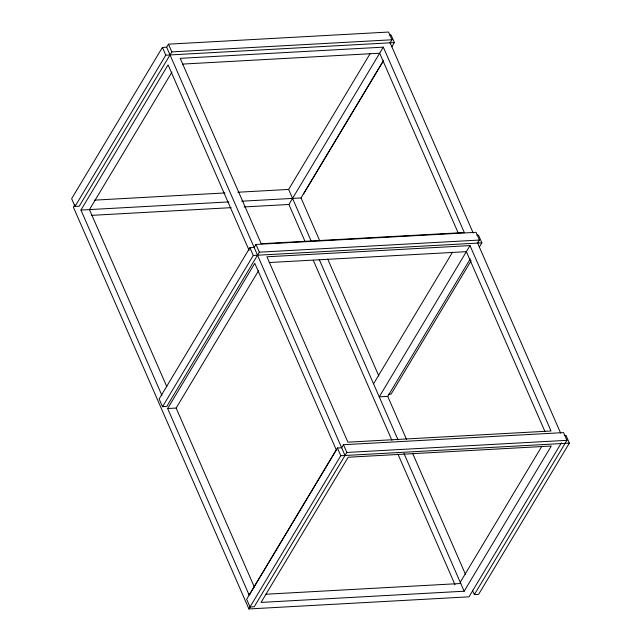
<?xml version="1.0" encoding="UTF-8"?>
<svg xmlns="http://www.w3.org/2000/svg" width="641" height="641" viewBox="0 0 641 641"><rect width="100%" height="100%" fill="white"/><g stroke="black" fill="none" stroke-linecap="round" stroke-linejoin="round"><path stroke-width="0.96" d="M168.479 44.173L166.66 47.21L162.405 47.442L71.64 198.702L75.013 206.434L79.26 206.202L171.852 51.905L168.479 44.173L388.566 32.05L391.947 39.782L390.121 42.819M74.925 204.607L73.386 207.171L248.924 608.95L469.012 596.827L561.372 442.915M75.013 206.434L165.787 55.174L162.405 47.442M161.949 395.465L80.95 210.064L168.078 64.877L249.077 250.278M171.956 72.096L89.444 209.599L166.852 386.771M255.975 244.445L254.148 247.482L249.902 247.714L159.136 398.974L162.51 406.706L166.756 406.474L259.349 252.177L255.975 244.445L476.063 232.322L479.444 240.055L477.617 243.091M311.294 241.328L288.626 189.44L370.113 53.652M162.51 406.706L253.283 255.447L249.902 247.714M304.876 241.064L288.899 204.479L383.31 47.146L180.217 58.339L261.216 243.732L464.308 232.547L383.31 47.146M167.646 408.517L254.773 263.331L336.317 449.958L249.189 595.144L167.646 408.517L176.147 408.045L258.66 270.55M319.787 240.864L301.038 197.941L383.55 60.438M303.602 193.838L383.086 61.384M391.803 46.857L394.367 42.578L390.994 34.854L389.295 34.943M373.543 383.807L452.466 252.282M343.472 444.718L341.653 447.755L337.398 447.987L246.633 599.247L250.006 606.979L254.253 606.739L346.845 452.45L343.472 444.718L563.559 432.595L566.94 440.327L474.348 594.616L478.595 594.383L569.36 443.123L565.987 435.391L564.288 435.487M250.006 606.979L340.78 455.719L337.398 447.987M248.924 608.95L250.463 606.386M470.013 245.599L551.012 430.992L347.911 442.186L266.912 256.785L470.013 245.599L379.24 396.859L387.741 396.386L470.254 258.892M471.095 260.799L391.09 394.111L388.542 394.255M479.3 247.13L481.864 242.851L478.49 235.127L476.792 235.215M460.238 582.252L541.733 446.465M464.156 591.218L551.284 446.032L348.191 457.225L261.063 602.412L464.156 591.218L403.982 453.483M171.852 51.905L391.947 39.782M165.787 55.174L394.367 42.578M182.549 64.084L379.672 53.219L458.275 233.14M94.491 200.136L224.911 192.949M237.851 192.236L288.626 189.44M80.95 210.064L228.829 201.915M241.769 201.202L301.038 197.941M91.775 215.344L231.153 207.66M244.093 206.947L288.899 204.479M259.349 252.177L479.444 240.055M253.283 255.447L481.864 242.851M269.244 262.53L466.368 251.673L544.978 431.585M346.845 452.45L566.94 440.327M340.78 455.719L569.36 443.123M248.652 593.911L250.535 593.806M265.646 594.239L460.783 583.494M389.896 42.298L473.25 233.1M477.265 242.274L560.619 433.076M327.767 259.132L378.847 376.027M387.741 396.386L406.49 439.309M412.876 453.924L465.542 574.48M472.465 590.321L474.348 594.616M319.274 259.597L397.997 439.782M313.273 260.262L391.955 440.375M397.941 454.076L454.998 584.672M166.652 47.21L345.026 455.487M176.147 408.045L254.341 587.028"/></g></svg>
